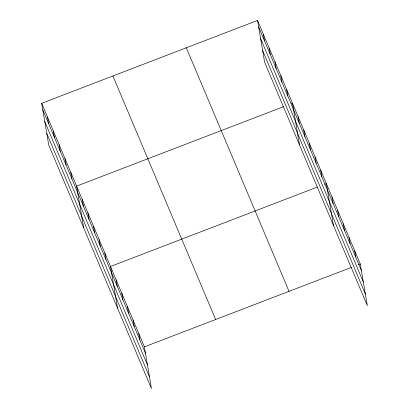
<?xml version="1.0" encoding="UTF-8"?>
<svg xmlns="http://www.w3.org/2000/svg" width="409" height="409" viewBox="0 0 409 409"><rect width="100%" height="100%" fill="white"/><g stroke="black" fill="none" stroke-linecap="round" stroke-linejoin="round"><path stroke-width="0.61" d="M41.677 103.303L144.397 346.842L151.453 388.55L48.727 145.011L41.677 103.303L257.547 20.45L360.273 263.989L367.323 305.697L264.603 62.158L257.547 20.45M283.57 106.672L76.601 186.105L83.656 227.813M291.285 103.707L292.476 103.252L299.531 144.96M317.466 187.036L110.496 266.474L117.552 308.181M324.593 184.306L326.372 183.621L333.427 225.328M144.397 346.842L351.367 267.404M358.488 264.669L360.273 263.989M258.646 26.953L361.372 270.492M260.615 38.569L363.335 282.108M262.639 50.542L365.36 294.076M186.31 47.792L289.03 291.331M112.915 75.962L215.635 319.501M42.776 109.806L145.497 353.345M44.739 121.427L147.46 364.961M46.764 133.395L149.484 376.934M354.623 250.594L355.723 257.097M348.974 237.2L350.073 243.703M343.32 223.805L344.424 230.308M337.67 210.41L338.775 216.913M332.021 197.015L333.12 203.518M320.722 170.226L321.822 176.729M315.073 156.831L316.172 163.334M309.424 143.436L310.523 149.939M303.775 130.042L304.874 136.545M298.125 116.647L299.224 123.15M286.653 89.453L287.752 95.957M280.835 75.65L281.934 82.158M275.012 61.851L276.111 68.354M269.188 48.052L270.293 54.555M263.37 34.249L264.47 40.757M138.748 333.447L139.847 339.951M133.099 320.053L134.198 326.556M127.45 306.658L128.549 313.161M121.8 293.263L122.899 299.766M116.146 279.868L117.25 286.372M104.847 253.079L105.946 259.582M99.198 239.684L100.297 246.187M93.549 226.289L94.648 232.793M87.899 212.895L88.998 219.398M82.25 199.5L83.349 206.003M70.777 172.307L71.882 178.81M64.959 158.508L66.059 165.011M59.136 144.704L60.235 151.207M53.318 130.906L54.417 137.409M47.495 117.107L48.594 123.61"/></g></svg>
